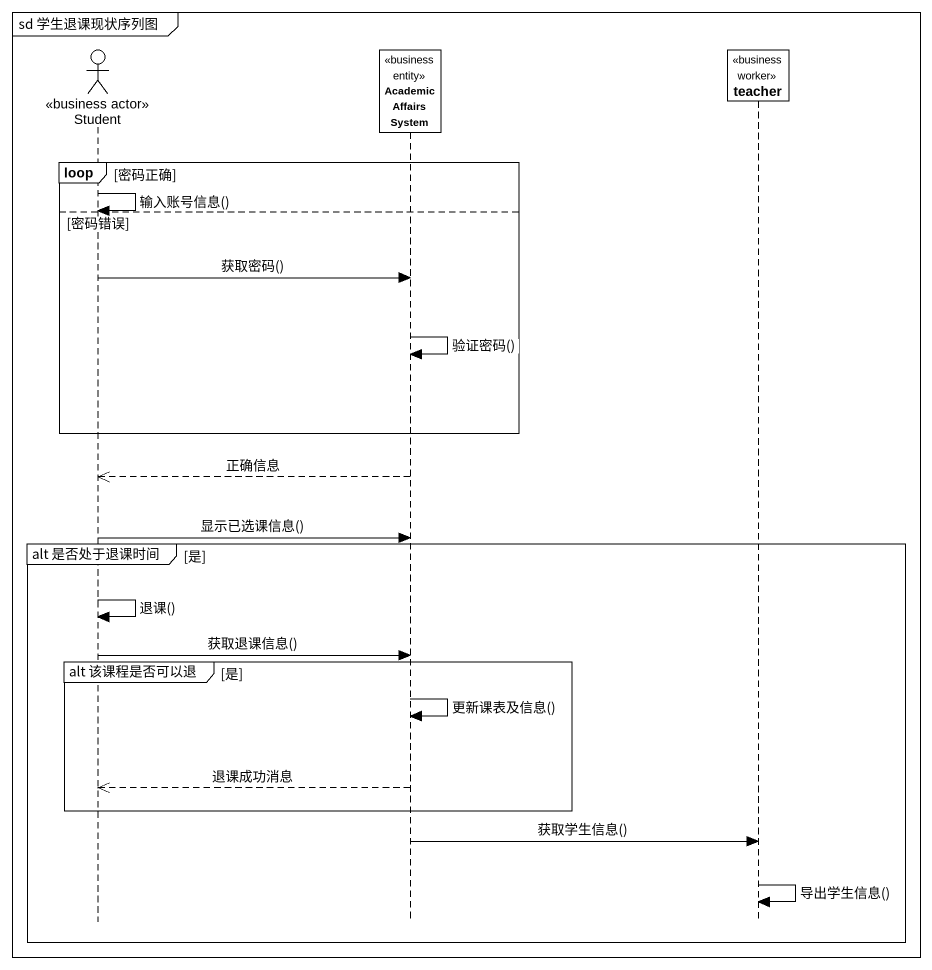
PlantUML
@startuml
mainframe sd 学生退课现状序列图
hide footbox
actor Student <<business actor>>
participant "Academic Affairs System" as Academic_Affairs_System <<business entity>>
participant teacher <<business worker>>

loop 密码正确
  Student -> Student : 输入账号信息()
else 密码错误
  Student -> Academic_Affairs_System : 获取密码()
  Academic_Affairs_System -> Academic_Affairs_System : 验证密码()
end
Academic_Affairs_System -->> Student : 正确信息
Student -> Academic_Affairs_System : 显示已选课信息()
group alt 是否处于退课时间 [是]
  Student -> Student : 退课()
  Student -> Academic_Affairs_System : 获取退课信息()
  group alt 该课程是否可以退 [是]
    Academic_Affairs_System -> Academic_Affairs_System : 更新课表及信息()
    Academic_Affairs_System -->> Student : 退课成功消息
  end
  Academic_Affairs_System -> teacher : 获取学生信息()
  teacher -> teacher : 导出学生信息()
end
@enduml
